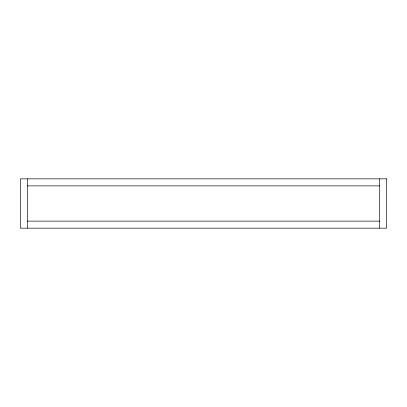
<?xml version="1.0" encoding="UTF-8"?>
<svg xmlns="http://www.w3.org/2000/svg" width="407" height="407" viewBox="0 0 407 407"><rect width="100%" height="100%" fill="white"/><g stroke="black" fill="none" stroke-linecap="round" stroke-linejoin="round"><path stroke-width="0.61" d="M27.396 185.887L379.604 185.887M27.396 221.113L379.604 221.113M379.604 178.846L379.604 228.154M27.396 178.846L27.396 228.154M386.65 178.846L20.35 178.846L20.35 228.154L386.65 228.154L386.65 178.846"/></g></svg>
